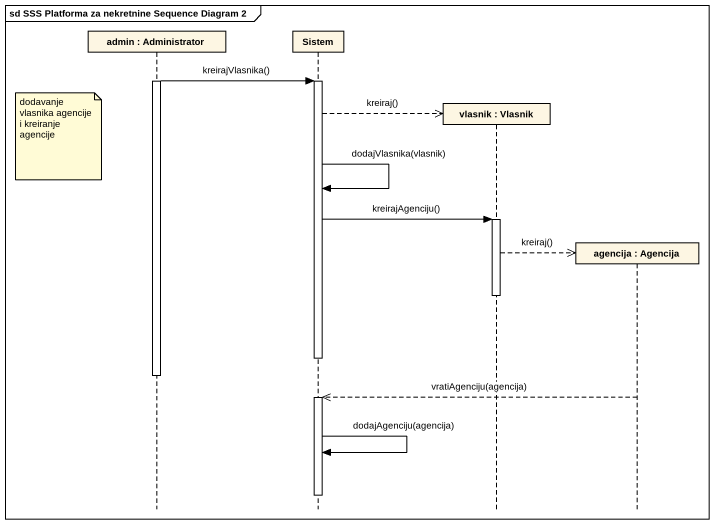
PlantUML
@startuml
mainframe sd SSS Platforma za nekretnine Sequence Diagram 2
hide footbox
participant "admin : Administrator" as admin
participant Sistem
participant "vlasnik : Vlasnik" as vlasnik
participant "agencija : Agencija" as agencija

activate admin
admin -> Sistem : kreirajVlasnika()
activate Sistem
Sistem -->> vlasnik ** : kreiraj()
note left of admin : dodavanje vlasnika agencije i kreiranje agencije
Sistem -> Sistem : dodajVlasnika(vlasnik)
Sistem -> vlasnik : kreirajAgenciju()
activate vlasnik
vlasnik -->> agencija ** : kreiraj()
deactivate vlasnik
deactivate Sistem
deactivate admin
agencija -->> Sistem : vratiAgenciju(agencija)
activate Sistem
Sistem -> Sistem : dodajAgenciju(agencija)
deactivate Sistem
@enduml
